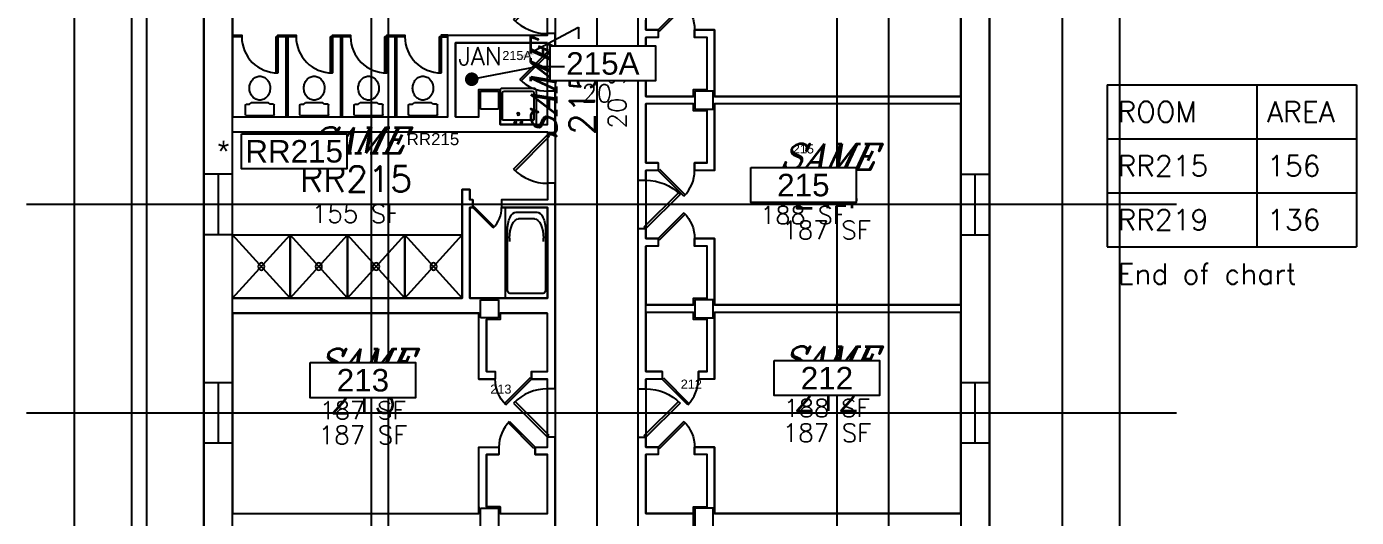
# Model space of a CAD drawing. Header units: inches. Extents: x 3065842 to 3066160, y 1245237 to 1245511.
# Drawn here: x 3065940.2 to 3066013.6, y 1245395.1 to 1245422.2 of the extents above; entities that cross this region are included whole.
import ezdxf
from ezdxf import colors
from ezdxf.entities.mleader import LeaderData, LeaderLine
from ezdxf.enums import TextEntityAlignment as Align
from ezdxf.math import Vec2, Vec3

# ---------------------------------------------------------------- set-up
doc = ezdxf.new("R2010")
doc.units = ezdxf.units.IN
doc.header["$MEASUREMENT"] = 0
doc.set_wipeout_variables(frame=1)
for name, color, linetype in [('A-ANNO-RMNO', 4, 'Continuous'), ('A-ANNO-RMNO-OLD', 4, 'Continuous'), ('A-ANNO-RMSF', 4, 'Continuous'), ('A-DOOR', 2, 'Continuous'), ('A-FLOR-TPTN', 3, 'Continuous'), ('A-GLAZ', 2, 'Continuous'), ('A-SPAC-ANOT', 7, 'Continuous'), ('A-SPAC-GROS', 6, 'Continuous'), ('A-SPAC-PPLN-AREA', 3, 'Continuous'), ('A-SPAC-RMBX', 4, 'Continuous'), ('A-SPAC-RMDR', 7, 'Continuous'), ('A-SPAC-RMNO', 4, 'Continuous'), ('A-SPAC-RMTW', 4, 'Continuous'), ('A-SPAC-WPBX', 4, 'Continuous'), ('A-WALL', 7, 'Continuous'), ('P-FIXT', 3, 'Continuous'), ('S-COLS', 5, 'Continuous'), ('S-GRID', 1, 'Continuous')]:
    doc.layers.add(name, color=color, linetype=linetype)
doc.styles.add('FAI1', font='arial.ttf')
doc.styles.add('RMTAG-OLDNUM', font='complex.shx', dxfattribs={"oblique": 25, "height": 17})
doc.styles.add('RMTAG-RMNUM', font='simplex', dxfattribs={"height": 17})
doc.styles.add('RMTAG-SQFT', font='simplex', dxfattribs={"height": 12})
doc.styles.add('ROMANS', font='romans.shx')
doc.styles.add('SIMPLEX', font='simplex')
doc.styles.get("Standard").update_dxf_attribs({"font": 'arial.ttf'})

# ---------------------------------------------------------------- blocks, each defined once
blk = doc.blocks.new('AB141')
for p, q in [((1, 0.5), (0, 0.5)), ((0, 0.5), (0, -0.5)), ((0.743209, 0.45), (0.104929, 0.45)), ((1, -0.5), (1, 0.5)), ((0.05, 0.395071), (0.05, -0.395071)), ((0.624759, 0.4), (0.660817, 0.4)), ((0.874759, 0.186058), (0.874759, -0.186058)), ((0.95, -0.243209), (0.95, 0.243209)), ((0.660817, -0.4), (0.624759, -0.4)), ((0, -0.5), (1, -0.5)), ((0.104929, -0.45), (0.743209, -0.45))]:
    blk.add_line(p, q)
for centre, radius, start, end in [((0.104929, 0.395071), 0.054929, 90, 180), ((0.743209, 0.243209), 0.206791, 0, 90), ((0.660817, 0.186058), 0.213942, 0, 90), ((0.660817, -0.186058), 0.213942, 270, 0), ((0.743209, -0.243209), 0.206791, 270, 0), ((0.104929, -0.395071), 0.054929, 180, 270)]:
    blk.add_arc(centre, radius, start, end)
blk = doc.blocks.new('AH13A')
for p, q in [((1, 0.496), (0, 0.496)), ((0, 0.496), (0, -0.504)), ((0, -0.504), (1, 0.496)), ((1, -0.504), (0, 0.496)), ((1, -0.504), (1, 0.496)), ((0, -0.504), (1, -0.504))]:
    blk.add_line(p, q)
blk.add_circle((0.5, -0.004), 0.056)
blk = doc.blocks.new('AB13B')
for p, q in [((0.933, 0.5), (0, 0.5)), ((0, 0.5), (0, -0.5)), ((0.867, 0.433), (0.117, 0.433)), ((0.117, 0.433), (0.117, -0.433)), ((0.917, -0.383), (0.917, 0.383)), ((1, -0.433), (1, 0.433)), ((0, -0.5), (0.933, -0.5)), ((0.117, -0.433), (0.867, -0.433))]:
    blk.add_line(p, q)
for centre in [(0.067, 0.083), (0.283, 0), (0.067, -0.083)]:
    blk.add_circle(centre, 0.0333)
for centre, radius, start, end in [((0.867, 0.383), 0.05, 0, 90), ((0.933, 0.433), 0.0667, 0, 90), ((0.867, -0.383), 0.05, 270, 0), ((0.933, -0.433), 0.0667, 270, 0)]:
    blk.add_arc(centre, radius, start, end)
blk.add_point((0.117, 0))
blk = doc.blocks.new('AD131')
for p, q in [((0.03333, -0.475023), (0.03333, 0.475023)), ((0.05833, 0.500023), (0.298978, 0.500023)), ((0.323978, 0.475023), (0.323978, 0.362171)), ((0.323978, 0.362171), (0.354249, 0.298611)), ((0.354249, 0.298611), (0.354249, -0.298611)), ((0.323978, -0.362171), (0.354249, -0.298611)), ((0.05833, -0.500023), (0.298978, -0.500023)), ((0.323978, -0.475023), (0.323978, -0.362171))]:
    blk.add_line(p, q)
blk.add_lwpolyline([(1.033321, -0.002131, 0.084445), (1.00948, 0.138025, 0.091522), (0.944276, 0.252035, 0.103706), (0.835094, 0.337134, 0.134256), (0.729302, 0.357313, 0.114344), (0.615596, 0.330966, 0.103706), (0.514328, 0.252035, 0.091522), (0.449124, 0.138025, 0.084445), (0.425283, -0.002131, 0.084445), (0.449124, -0.142287, 0.091522), (0.514328, -0.256296, 0.103706), (0.615596, -0.335228, 0.114344), (0.729302, -0.361575, 0.114344), (0.843008, -0.335228, 0.103706), (0.944276, -0.256296, 0.091522), (1.00948, -0.142287, 0.084445)], format="xyb", close=True)
for centre, start, end in [((0.05833, 0.475023), 90, 180), ((0.298978, 0.475023), 0, 90), ((0.05833, -0.475023), 180, 270), ((0.298978, -0.475023), 270, 0)]:
    blk.add_arc(centre, 0.025, start, end)
blk = doc.blocks.new('AE141')
for p, q in [((0.5, 0), (0.451, 0)), ((0.451, 0), (0.451, -1)), ((0.5, -1), (0.451, -1))]:
    blk.add_line(p, q)
blk.add_arc((0.5, 0), 1, 180, 270)
at = {"linetype": 'Continuous'}
for points in [[(0.451, 0), (0.451, -1), (0.451, -1, 1), (0.451, 0, 1)], [(0.5, 0, 1), (0.5, -1, 1), (0.451, -1, 1), (0.451, 0, 1)], [(0.5, 0), (0.5, 0, 1), (0.451, 0, 1), (0.451, 0)], [(0.5, 0), (0.5, -1), (0.451, -0.999), (0.451, 0)], [(0.5, 0), (0.5, -1), (0.5, -1, 1), (0.5, 0, 1)], [(0.5, -1), (0.5, -1, 1), (0.451, -1, 1), (0.451, -0.999)]]:
    blk.add_3dface(points, dxfattribs=at)
blk = doc.blocks.new('RMTAG3')
at = {"layer": 'A-ANNO-RMNO', "style": 'RMTAG-RMNUM'}
blk.add_attdef('ROOM#', text='', height=17, dxfattribs=at).set_placement((0, 0), align=Align.BOTTOM_CENTER)
at = {"layer": 'A-ANNO-RMNO-OLD', "style": 'RMTAG-OLDNUM', "oblique": 25}
blk.add_attdef('OLDROOM#', text='', height=17, dxfattribs=at).set_placement((0, 25.53), align=Align.BOTTOM_CENTER)
at = {"layer": 'A-ANNO-RMSF', "style": 'RMTAG-SQFT'}
blk.add_attdef('SQ-FT', text='', height=12, dxfattribs=at).set_placement((0, -19.01), align=Align.BOTTOM_CENTER)
blk = doc.blocks.new('AWI002')
blk.add_line((-0.5, -1), (0.5, -1))
blk = doc.blocks.new('ADO001')
for p, q in [((0.207106, 0.707105), (-0.499999, 0)), ((-0.465625, -0.034373), (0.240643, 0.671896)), ((-0.499999, 0), (-0.465625, -0.034373))]:
    blk.add_line(p, q)
blk.add_arc((-0.499999, 0), 0.999997, 0, 45)
blk = doc.blocks.new('ADO101')
for p, q in [((0.465624, -0.034373), (-0.240645, 0.671896)), ((-0.207108, 0.707105), (0.499997, 0)), ((0.499997, 0), (0.465624, -0.034373))]:
    blk.add_line(p, q)
blk.add_arc((0.499997, 0), 0.999997, 135, 180)
blk = doc.blocks.new('FMGRM1')
at = {"style": 'FAI1'}
for tag, p in [('DATA1', (0, -0.2836)), ('DATA2', (0, -0.443)), ('DATA3', (0, -0.6024)), ('DATA4', (0, -0.7618)), ('DATA5', (0, -0.9213))]:
    blk.add_attdef(tag, text='', height=0.1172, dxfattribs=at).set_placement(p, align=Align.CENTER)
at = {"layer": 'A-SPAC-RMDR', "style": 'FAI1'}
blk.add_attdef('RMDOOR', text='', height=0.08, dxfattribs=at).set_placement((0, 0.2569), align=Align.MIDDLE)
at = {"layer": 'A-SPAC-RMNO', "style": 'FAI1'}
blk.add_attdef('RMNUMB', text='', height=0.16, dxfattribs=at).set_placement((0, 0), align=Align.MIDDLE)
at = {"linetype": 'Continuous'}
blk.add_wipeout([(-0.375, -0.125), (0.375, -0.125), (0.375, 0.125), (-0.375, 0.125)], dxfattribs=at).dxf.layer = 'A-SPAC-WPBX'
at = {"layer": 'A-SPAC-RMBX', "linetype": 'Continuous'}
blk.add_lwpolyline([(-0.375, 0.125), (0.375, 0.125), (0.375, -0.125), (-0.375, -0.125)], close=True, dxfattribs=at)
blk = doc.blocks.new('_Dot')
at = {"color": 0, "linetype": 'ByBlock', "lineweight": -2}
blk.add_line((-0.5, 0), (-1, 0), dxfattribs=at)
at = {"color": 0, "linetype": 'ByBlock', "const_width": 0.5}
blk.add_lwpolyline([(-0.25, 0, 1), (0.25, 0, 1)], format="xyb", close=True, dxfattribs=at)
blk = doc.blocks.new('SEECHART')
blk.add_text('*', height=0.15).set_placement((0, 0), align=Align.MIDDLE_CENTER)
blk = doc.blocks.new('S-340-02-DWG-BAS', base_point=(0, 0, -24))
at = {"layer": 'A-ANNO-RMNO'}
for p, q in [((1157.61, 1728.73), (1187.84, 1744.97)), ((1187.84, 1744.97), (1187.84, 1737.16))]:
    blk.add_line(p, q, dxfattribs=at)
blk.add_solid([(1158.56, 1726.96), (1156.67, 1730.49), (1147.04, 1723.05)], dxfattribs=at)
at = {"layer": 'A-FLOR-TPTN'}
for points in [[(958.99, 1739.63), (964.99, 1739.63), (964.99, 1738.63), (958.99, 1738.63)], [(994.49, 1685.63), (994.49, 1738.63), (988.99, 1738.63), (988.99, 1739.63), (1000.99, 1739.63), (1000.99, 1738.63), (995.49, 1738.63), (995.49, 1685.63), (994.49, 1685.63)], [(1030.49, 1685.63), (1030.49, 1738.63), (1024.99, 1738.63), (1024.99, 1739.63), (1036.99, 1739.63), (1036.99, 1738.63), (1031.49, 1738.63), (1031.49, 1685.63), (1030.49, 1685.63)], [(1066.49, 1685.63), (1066.49, 1738.63), (1060.99, 1738.63), (1060.99, 1739.63), (1072.99, 1739.63), (1072.99, 1738.63), (1067.49, 1738.63), (1067.49, 1685.63), (1066.49, 1685.63)], [(1101.5, 1739.63), (1096.99, 1739.63), (1096.99, 1738.63), (1101.5, 1738.63)]]:
    blk.add_lwpolyline(points, dxfattribs=at)
at = {"layer": 'A-GLAZ'}
for p, q in [((940, 1607.63), (940, 1647.63)), ((959, 1607.63), (959, 1647.63)), ((1441, 1647.63), (1441, 1607.63)), ((1460, 1647.63), (1460, 1607.63)), ((940, 1469.63), (940, 1509.63)), ((959, 1469.63), (959, 1509.63)), ((1441, 1509.63), (1441, 1469.63)), ((1460, 1509.63), (1460, 1469.63))]:
    blk.add_line(p, q, dxfattribs=at)
at = {"layer": 'A-SPAC-ANOT'}
for p, q in [((1537.81, 1706.81), (1702.81, 1706.81)), ((1537.81, 1706.81), (1537.81, 1599.56)), ((1636.81, 1706.81), (1636.81, 1599.56)), ((1702.81, 1706.81), (1702.81, 1599.56)), ((1537.81, 1671.06), (1702.81, 1671.06)), ((1537.81, 1635.31), (1702.81, 1635.31)), ((1537.81, 1599.56), (1702.81, 1599.56))]:
    blk.add_line(p, q, dxfattribs=at)
at = {"layer": 'A-SPAC-PPLN-AREA'}
for points in [[(1177, 2612.63), (1172.5, 2612.63), (1172.5, 870.63), (1227.5, 870.63), (1227.5, 2612.63), (1223, 2612.63)], [(1076, 1851.63), (959, 1851.63), (959, 1685.63), (1101.5, 1685.63), (1101.5, 1739.63), (1167.5, 1739.63), (1167.5, 1773.63), (1122, 1773.63), (1122, 1851.63), (1118, 1851.63)], [(1167.5, 1734.63), (1106.5, 1734.63), (1106.5, 1685.63), (1122, 1685.63), (1122, 1703.63), (1136, 1703.63), (1136, 1680.63), (1167.5, 1680.63)], [(1441, 1694.13), (1278, 1694.13), (1278, 1650.13), (1264.75, 1650.13), (1264.75, 1655.13), (1273, 1655.13), (1273, 1689.63), (1264, 1689.63), (1264, 1694.13), (1232.5, 1694.13), (1232.5, 1655.13), (1240.75, 1655.13), (1240.75, 1650.13), (1232.5, 1650.13), (1232.5, 1605.13), (1240.75, 1605.13), (1240.75, 1600.13), (1232.5, 1600.13), (1232.5, 1561.13), (1264, 1561.13), (1264, 1565.63), (1273, 1565.63), (1273, 1600.13), (1264.75, 1600.13), (1264.75, 1605.13), (1278, 1605.13), (1278, 1561.13), (1441, 1561.13)], [(959, 1675.63), (1167.5, 1675.63), (1167.5, 1630.63), (1137, 1630.63), (1137, 1625.63), (1167.5, 1625.63), (1167.5, 1565.63), (1116, 1565.63), (1116, 1625.63), (1118, 1625.63), (1118, 1630.63), (1116, 1630.63), (1116, 1637.51), (1111, 1637.51), (1111, 1565.63), (959, 1565.63)], [(1167.5, 1555.63), (1136, 1555.63), (1136, 1551.63), (1127, 1551.63), (1127, 1517.13), (1132.75, 1517.13), (1132.75, 1512.13), (1122, 1512.13), (1122, 1555.63), (959, 1555.63), (959, 1423.13), (1122, 1423.13), (1122, 1467.13), (1135.25, 1467.13), (1135.25, 1462.13), (1127, 1462.13), (1127, 1427.63), (1136, 1427.63), (1136, 1423.13), (1167.5, 1423.13), (1167.5, 1462.13), (1159.25, 1462.13), (1159.25, 1467.13), (1167.5, 1467.13), (1167.5, 1512.13), (1156.75, 1512.13), (1156.75, 1517.13), (1167.5, 1517.13)], [(1441, 1556.13), (1278, 1556.13), (1278, 1512.13), (1267.25, 1512.13), (1267.25, 1517.13), (1273, 1517.13), (1273, 1551.63), (1264, 1551.63), (1264, 1556.13), (1232.5, 1556.13), (1232.5, 1517.13), (1243.25, 1517.13), (1243.25, 1512.13), (1232.5, 1512.13), (1232.5, 1467.13), (1240.75, 1467.13), (1240.75, 1462.13), (1232.5, 1462.13), (1232.5, 1423.13), (1264, 1423.13), (1264, 1427.63), (1273, 1427.63), (1273, 1462.13), (1264.75, 1462.13), (1264.75, 1467.13), (1278, 1467.13), (1278, 1423.13), (1441, 1423.13)]]:
    blk.add_lwpolyline(points, close=True, dxfattribs=at)
blk.add_lwpolyline([(1232.5, 1788.13), (1232.5, 1743.13), (1240.75, 1743.13), (1240.75, 1738.13), (1232.5, 1738.13), (1232.5, 1699.13), (1264, 1699.13), (1264, 1703.63), (1273, 1703.63), (1273, 1738.13), (1264.75, 1738.13), (1264.75, 1743.13), (1278, 1743.13), (1278, 1699.13), (1441, 1699.13), (1441, 1832.13)], dxfattribs=at)
at = {"layer": 'A-WALL'}
for p, q in [((940, 867.63), (940, 2680.63)), ((1460, 2680.63), (1460, 773.63)), ((959, 870.63), (959, 2661.63)), ((1441, 2661.44), (1441, 760.63)), ((1227.5, 1643.63), (1227.5, 1749.63)), ((1232.5, 1743.13), (1232.5, 1749.63)), ((1240.75, 1743.13), (1232.5, 1743.13)), ((1240.75, 1743.13), (1240.75, 1738.13)), ((1278, 1743.13), (1264.75, 1743.13)), ((1264.75, 1743.13), (1264.75, 1738.13)), ((1278, 1699.13), (1278, 1743.13)), ((1101.5, 1739.63), (1167.5, 1739.63)), ((1101.5, 1685.63), (1101.5, 1739.63)), ((1106.5, 1734.63), (1167.5, 1734.63)), ((1106.5, 1685.63), (1106.5, 1734.63)), ((1167.5, 1739.63), (1167.5, 1740.63)), ((1172.5, 1740.63), (1167.5, 1740.63)), ((1167.5, 1728.61), (1167.5, 1734.63)), ((1172.5, 1728.61), (1172.5, 1740.63)), ((1232.5, 1699.13), (1232.5, 1738.13)), ((1240.75, 1738.13), (1232.5, 1738.13)), ((1273, 1738.13), (1264.75, 1738.13)), ((1273, 1703.63), (1273, 1738.13)), ((1172.5, 1728.61), (1167.5, 1728.61)), ((1122, 1685.63), (1122, 1703.63)), ((1122, 1703.63), (1136, 1703.63)), ((1136, 1703.63), (1136, 1680.63)), ((1167.5, 1680.63), (1167.5, 1702.61)), ((1172.5, 1702.61), (1167.5, 1702.61)), ((1172.5, 1673.63), (1172.5, 1702.61)), ((1264, 1699.13), (1232.5, 1699.13)), ((1264, 1703.63), (1273, 1703.63)), ((1264, 1699.13), (1264, 1703.63)), ((1278, 1703.63), (1278, 1699.13)), ((1441, 1699.13), (1278, 1699.13)), ((1232.5, 1655.13), (1232.5, 1694.13)), ((1264, 1694.13), (1232.5, 1694.13)), ((1264, 1689.63), (1264, 1694.13)), ((1441, 1694.13), (1278, 1694.13)), ((1278, 1650.13), (1278, 1694.13)), ((1278, 1694.13), (1278, 1689.63)), ((959, 1685.63), (1101.5, 1685.63)), ((1106.5, 1685.63), (1122, 1685.63)), ((1273, 1689.63), (1264, 1689.63)), ((1273, 1655.13), (1273, 1689.63)), ((959, 1675.63), (1167.5, 1675.63)), ((1136, 1680.63), (1167.5, 1680.63)), ((1167.5, 1675.63), (1167.5, 1673.63)), ((1172.5, 1673.63), (1167.5, 1673.63)), ((1240.75, 1655.13), (1232.5, 1655.13)), ((1240.75, 1655.13), (1240.75, 1650.13)), ((1273, 1655.13), (1264.75, 1655.13)), ((1264.75, 1655.13), (1264.75, 1650.13)), ((959, 1647.63), (940, 1647.63)), ((1240.75, 1650.13), (1232.5, 1650.13)), ((1232.5, 1643.63), (1232.5, 1650.13)), ((1278, 1650.13), (1264.75, 1650.13)), ((1441, 1647.63), (1460, 1647.63)), ((1111, 1565.63), (1111, 1637.51)), ((1111, 1637.51), (1116, 1637.51)), ((1116, 1637.51), (1116, 1630.63)), ((1167.5, 1641.63), (1167.5, 1630.63)), ((1172.5, 1641.63), (1167.5, 1641.63)), ((1172.5, 1505.63), (1172.5, 1641.63)), ((1227.5, 1643.63), (1232.5, 1643.63)), ((1118, 1630.63), (1116, 1630.63)), ((1118, 1630.63), (1118, 1625.63)), ((1167.5, 1630.63), (1137, 1630.63)), ((1137, 1630.63), (1137, 1625.63)), ((1116, 1625.63), (1116, 1565.63)), ((1118, 1625.63), (1116, 1625.63)), ((1167.5, 1625.63), (1137, 1625.63)), ((1167.5, 1565.63), (1167.5, 1625.63)), ((1227.5, 1611.63), (1232.5, 1611.63)), ((1227.5, 1505.63), (1227.5, 1611.63)), ((1232.5, 1605.13), (1232.5, 1611.63)), ((959, 1607.63), (940, 1607.63)), ((1240.75, 1605.13), (1232.5, 1605.13)), ((1240.75, 1605.13), (1240.75, 1600.13)), ((1278, 1605.13), (1264.75, 1605.13)), ((1264.75, 1605.13), (1264.75, 1600.13)), ((1278, 1561.13), (1278, 1605.13)), ((1441, 1607.63), (1460, 1607.63)), ((1232.5, 1517.13), (1232.5, 1600.13)), ((1240.75, 1600.13), (1232.5, 1600.13)), ((1273, 1600.13), (1264.75, 1600.13)), ((1273, 1565.63), (1273, 1600.13)), ((959, 1565.63), (1111, 1565.63)), ((1116, 1565.63), (1167.5, 1565.63)), ((1264, 1561.13), (1232.5, 1561.13)), ((1264, 1565.63), (1273, 1565.63)), ((1264, 1561.13), (1264, 1565.63)), ((1278, 1565.63), (1278, 1561.13)), ((1441, 1561.13), (1278, 1561.13)), ((959, 1555.63), (1122, 1555.63)), ((1122, 1551.63), (1122, 1555.63)), ((1122, 1512.13), (1122, 1555.63)), ((1136, 1551.63), (1127, 1551.63)), ((1127, 1517.13), (1127, 1551.63)), ((1136, 1555.63), (1136, 1551.63)), ((1136, 1555.63), (1167.5, 1555.63)), ((1167.5, 1517.13), (1167.5, 1555.63)), ((1264, 1556.13), (1232.5, 1556.13)), ((1264, 1551.63), (1264, 1556.13)), ((1273, 1551.63), (1264, 1551.63)), ((1273, 1517.13), (1273, 1551.63)), ((1441, 1556.13), (1278, 1556.13)), ((1278, 1512.13), (1278, 1556.13)), ((1278, 1556.13), (1278, 1551.63)), ((1127, 1517.13), (1132.75, 1517.13)), ((1132.75, 1517.13), (1132.75, 1512.13)), ((1156.75, 1517.13), (1156.75, 1512.13)), ((1156.75, 1517.13), (1167.5, 1517.13)), ((1243.25, 1517.13), (1232.5, 1517.13)), ((1243.25, 1517.13), (1243.25, 1512.13)), ((1273, 1517.13), (1267.25, 1517.13)), ((1267.25, 1517.13), (1267.25, 1512.13)), ((959, 1509.63), (940, 1509.63)), ((1122, 1512.13), (1132.75, 1512.13)), ((1156.75, 1512.13), (1167.5, 1512.13)), ((1167.5, 1505.63), (1167.5, 1512.13)), ((1172.5, 1505.63), (1167.5, 1505.63)), ((1227.5, 1505.63), (1232.5, 1505.63)), ((1232.5, 1505.63), (1232.5, 1512.13)), ((1243.25, 1512.13), (1232.5, 1512.13)), ((1278, 1512.13), (1267.25, 1512.13)), ((1460, 1509.63), (1441, 1509.63)), ((1172.5, 1473.63), (1167.5, 1473.63)), ((1167.5, 1467.13), (1167.5, 1473.63)), ((1172.5, 1367.63), (1172.5, 1473.63)), ((1227.5, 1473.63), (1232.5, 1473.63)), ((1227.5, 1367.63), (1227.5, 1473.63)), ((1232.5, 1467.13), (1232.5, 1473.63)), ((959, 1469.63), (940, 1469.63)), ((1122, 1423.13), (1122, 1467.13)), ((1122, 1467.13), (1135.25, 1467.13)), ((1127, 1427.63), (1127, 1462.13)), ((1127, 1462.13), (1135.25, 1462.13)), ((1135.25, 1467.13), (1135.25, 1462.13)), ((1159.25, 1467.13), (1159.25, 1462.13)), ((1159.25, 1467.13), (1167.5, 1467.13)), ((1159.25, 1462.13), (1167.5, 1462.13)), ((1167.5, 1423.13), (1167.5, 1462.13)), ((1240.75, 1467.13), (1232.5, 1467.13)), ((1232.5, 1423.13), (1232.5, 1462.13)), ((1240.75, 1462.13), (1232.5, 1462.13)), ((1240.75, 1467.13), (1240.75, 1462.13)), ((1278, 1467.13), (1264.75, 1467.13)), ((1264.75, 1467.13), (1264.75, 1462.13)), ((1273, 1462.13), (1264.75, 1462.13)), ((1273, 1427.63), (1273, 1462.13)), ((1278, 1423.13), (1278, 1467.13)), ((1460, 1469.63), (1441, 1469.63)), ((1122, 1427.63), (1122, 1423.13)), ((1136, 1427.63), (1127, 1427.63)), ((1136, 1423.13), (1136, 1427.63)), ((1264, 1413.63), (1264, 1427.63)), ((1264, 1427.63), (1273, 1427.63)), ((1278, 1427.63), (1278, 1423.13)), ((959, 1423.13), (1122, 1423.13)), ((1136, 1423.13), (1167.5, 1423.13)), ((1264, 1423.13), (1232.5, 1423.13)), ((1441, 1423.13), (1278, 1423.13))]:
    blk.add_line(p, q, dxfattribs=at)
at = {"layer": 'S-COLS'}
for p, q in [((1123, 1702.63), (1135, 1702.63)), ((1123, 1690.63), (1123, 1702.63)), ((1135, 1702.63), (1135, 1690.63)), ((1265, 1702.63), (1265, 1690.63)), ((1277, 1702.63), (1265, 1702.63)), ((1277, 1690.63), (1277, 1702.63)), ((1135, 1690.63), (1123, 1690.63)), ((1265, 1690.63), (1277, 1690.63)), ((1123, 1564.63), (1135, 1564.63)), ((1123, 1552.63), (1123, 1564.63)), ((1135, 1564.63), (1135, 1552.63)), ((1265, 1564.63), (1265, 1552.63)), ((1277, 1564.63), (1265, 1564.63)), ((1277, 1552.63), (1277, 1564.63)), ((1135, 1552.63), (1123, 1552.63)), ((1265, 1552.63), (1277, 1552.63)), ((1123, 1426.63), (1135, 1426.63)), ((1123, 1414.63), (1123, 1426.63)), ((1135, 1426.63), (1135, 1414.63)), ((1265, 1426.63), (1265, 1414.63)), ((1277, 1426.63), (1265, 1426.63)), ((1277, 1414.63), (1277, 1426.63))]:
    blk.add_line(p, q, dxfattribs=at)
at = {"layer": 'S-GRID'}
for p, q in [((854, 2788.63), (854, 313.23)), ((892, 2788.63), (892, 313.23)), ((902, 2788.63), (902, 313.23)), ((940, 2788.63), (940, 313.23)), ((1051, 376.63), (1051, 2788.63)), ((1200, 2788.63), (1200, 313.23)), ((1359, 2788.63), (1359, 313.23)), ((1393, 2788.63), (1393, 313.23)), ((1460, 2788.63), (1460, 313.23)), ((1508, 2788.63), (1508, 313.23)), ((1546, 2788.63), (1546, 313.23)), ((1062, 2680.63), (1062, 313.23)), ((1583.82, 1627.63), (822.6, 1627.63)), ((1583.82, 1489.63), (822.6, 1489.63))]:
    blk.add_line(p, q, dxfattribs=at)
at = {"layer": 'A-ANNO-RMNO', "rotation": 90}
blk.add_blockref('RMTAG3', (1204.05, 1702), dxfattribs=at).add_auto_attribs({'OLDROOM#': 'SAME', 'ROOM#': '215A', 'SQ-FT': '20 SF'})
at = {"layer": 'A-ANNO-RMNO'}
for p, values in [((1040.64, 1630.97), {'OLDROOM#': 'SAME', 'ROOM#': 'RR215', 'SQ-FT': '155 SF'}), ((1352.08, 1620.13), {'OLDROOM#': 'SAME', 'ROOM#': '214', 'SQ-FT': '187 SF'}), ((1045.22, 1484.52), {'OLDROOM#': 'SAME', 'ROOM#': '213', 'SQ-FT': '187 SF'}), ((1352.34, 1485.98), {'OLDROOM#': 'SAME', 'ROOM#': '212', 'SQ-FT': '187 SF'})]:
    blk.add_blockref('RMTAG3', p, dxfattribs=at).add_auto_attribs(values)
at = {"layer": 'A-DOOR', "zscale": 80}
for name, p, xscale, yscale, rotation in [('ADO101', (1167.5, 1756.63), 32, 32, 89.99999999999999), ('ADO101', (1167.5, 1715.61), 26, 26, 89.99999999999999), ('ADO101', (1167.5, 1657.63), 32, 32, 90), ('ADO101', (1252.75, 1650.13), 24, 24, 180), ('ADO001', (1232.5, 1627.63), -32, 32, 270), ('ADO101', (1127.5, 1625.63), 19, 19, 180), ('ADO101', (1144.75, 1512.13), -24, 24, 180), ('ADO001', (1167.5, 1489.63), 32, 32, 90.00000000000006), ('ADO001', (1232.5, 1489.63), -32, 32, 270), ('ADO101', (1255.25, 1512.13), 24, 24, 180)]:
    blk.add_blockref(name, p, dxfattribs=dict(at, xscale=xscale, yscale=yscale, rotation=rotation))
at = {"layer": 'A-DOOR', "yscale": 24, "zscale": 80}
for p, xscale in [((1252.75, 1743.13), -24), ((1252.75, 1605.13), -24), ((1147.25, 1467.13), 24), ((1252.75, 1467.13), -24)]:
    blk.add_blockref('ADO101', p, dxfattribs=dict(at, xscale=xscale))
at = {"layer": 'A-FLOR-TPTN', "xscale": 24, "yscale": 24, "zscale": 60, "rotation": 359.999157}
for p in [(976.99, 1738.63), (1012.99, 1738.63), (1048.99, 1738.63), (1084.99, 1738.63)]:
    blk.add_blockref('AE141', p, dxfattribs=at)
at = {"layer": 'A-GLAZ', "xscale": -40, "zscale": 36}
for p, yscale, rotation in [((940, 1627.63), 9.5, 90.00000000000006), ((1460, 1627.63), 9.501261, 270), ((940, 1489.63), 9.5, 90.00000000000006), ((1460, 1489.63), 9.501261, 270)]:
    blk.add_blockref('AWI002', p, dxfattribs=dict(at, yscale=yscale, rotation=rotation))
at = {"layer": 'A-SPAC-ANOT', "xscale": 93.5, "yscale": 93.5, "zscale": 93.5}
blk.add_blockref('SEECHART', (952.94, 1662.82), dxfattribs=at)
at = {"layer": 'P-FIXT'}
for name, p, xscale, yscale, zscale, rotation in [('AD131', (976.99, 1685.63), -26, 19, 12, 269.9999980000001), ('AD131', (1012.99, 1685.63), -26, 19, 12, 269.9999980000001), ('AD131', (1048.99, 1685.63), -26, 19, 12, 269.9999980000001), ('AD131', (1084.99, 1685.63), -26, 19, 12, 269.9999980000001), ('AB13B', (1148, 1680.63), -24, 24, 4, 270), ('AB141', (1153.5, 1565.63), -60, 28, 18, 270)]:
    blk.add_blockref(name, p, dxfattribs=dict(at, xscale=xscale, yscale=yscale, zscale=zscale, rotation=rotation))
at = {"layer": 'P-FIXT', "xscale": -38, "yscale": 42, "zscale": 72}
for p in [(997, 1586.79), (1035, 1586.79), (1073, 1586.79), (1111, 1586.79)]:
    blk.add_blockref('AH13A', p, dxfattribs=at)
at = {"layer": 'A-ANNO-RMNO', "style": 'SIMPLEX'}
blk.add_text('JAN', height=12, dxfattribs=at).set_placement((1108.44, 1719.76))
at = {"layer": 'A-SPAC-ANOT', "style": 'ROMANS'}
for s, p in [('ROOM', (1544.68, 1682.06)), ('AREA', (1643.68, 1682.06)), ('RR215', (1544.68, 1646.31)), ('156', (1643.68, 1646.31)), ('RR219', (1544.68, 1610.56)), ('136', (1643.68, 1610.56)), ('End of chart', (1544.68, 1574.81))]:
    blk.add_text(s, height=13.75, dxfattribs=at).set_placement(p)
at = {"layer": 'A-SPAC-RMTW'}
ref = blk.add_blockref('FMGRM1', (1204.05, 1720.94), dxfattribs=dict(at, xscale=93, yscale=93, zscale=93))
ref.add_attrib('RMNUMB', '215A', dxfattribs={"layer": 'A-SPAC-RMNO', "height": 14.88, "style": 'FAI1'}).set_placement((1204.05, 1720.94), align=Align.MIDDLE)
ref.add_attrib('RMDOOR', '215A', dxfattribs={"layer": 'A-SPAC-RMDR', "height": 5.995, "style": 'FAI1'}).set_placement((1147.28, 1726.18), align=Align.MIDDLE)
ref = blk.add_blockref('FMGRM1', (999.69, 1662.82), dxfattribs=dict(at, xscale=93, yscale=93, zscale=93))
ref.add_attrib('RMNUMB', 'RR215', dxfattribs={"layer": 'A-SPAC-RMNO', "height": 14.88, "style": 'FAI1'}).set_placement((999.69, 1662.82), align=Align.MIDDLE)
ref.add_attrib('RMDOOR', 'RR215', dxfattribs={"layer": 'A-SPAC-RMDR', "height": 8, "style": 'FAI1'}).set_placement((1091.59, 1670.87), align=Align.MIDDLE)
ref = blk.add_blockref('FMGRM1', (1336.75, 1640.48), dxfattribs=dict(at, xscale=93, yscale=93, zscale=93))
ref.add_attrib('RMNUMB', '215', dxfattribs={"layer": 'A-SPAC-RMNO', "height": 14.88, "style": 'FAI1'}).set_placement((1336.75, 1640.48), align=Align.MIDDLE)
ref.add_attrib('RMDOOR', '215', dxfattribs={"layer": 'A-SPAC-RMDR', "height": 5.995, "style": 'FAI1'}).set_placement((1336.75, 1664.37), align=Align.MIDDLE)
ref = blk.add_blockref('FMGRM1', (1045.22, 1511.38), dxfattribs=dict(at, xscale=93, yscale=93, zscale=93))
ref.add_attrib('RMNUMB', '213', dxfattribs={"layer": 'A-SPAC-RMNO', "height": 14.88, "style": 'FAI1'}).set_placement((1045.22, 1511.38), align=Align.MIDDLE)
ref.add_attrib('RMDOOR', '213', dxfattribs={"layer": 'A-SPAC-RMDR', "height": 5.995, "style": 'FAI1'}).set_placement((1136.52, 1505.48), align=Align.MIDDLE)
ref = blk.add_blockref('FMGRM1', (1352.34, 1512.84), dxfattribs=dict(at, xscale=93, yscale=93, zscale=93))
ref.add_attrib('RMNUMB', '212', dxfattribs={"layer": 'A-SPAC-RMNO', "height": 14.88, "style": 'FAI1'}).set_placement((1352.34, 1512.84), align=Align.MIDDLE)
ref.add_attrib('RMDOOR', '212', dxfattribs={"layer": 'A-SPAC-RMDR', "height": 5.995, "style": 'FAI1'}).set_placement((1262.59, 1508.82), align=Align.MIDDLE)
at = {"layer": 'A-SPAC-GROS'}
blk.add_lwpolyline([(1302, 403.63), (1302, 743.63), (1460, 743.63), (1460, 2680.63), (1359, 2680.63), (1359, 2788.63), (1085, 2788.63), (1085, 2680.63), (940, 2680.63), (940, 851.63), (1098, 851.63), (1098, 403.63)], close=True, dxfattribs=at)
at = {"layer": 'A-SPAC-ANOT', "style": 'ROMANS'}
for s, p in [('20 ', (1204.05, 1695.23)), ('188 SF', (1336.75, 1614.77)), ('187 SF', (1045.22, 1485.67)), ('188 SF', (1352.34, 1487.13))]:
    blk.add_text(s, height=11.688, dxfattribs=at).set_placement(p, align=Align.CENTER)
at = {"layer": 'A-SPAC-RMTW'}
ml = blk.add_multileader_mtext('Standard', dxfattribs=at)
ml.set_content('', color=256, style='SIMPLEX')
ml.set_leader_properties()
ml.set_arrow_properties(name='DOT')
ml.build(insert=Vec2(0, 0))
ml.multileader.update_dxf_attribs({"text_left_attachment_type": 2, "text_right_attachment_type": 2, "dogleg_length": 0.0938, "arrow_head_size": 9, "scale": 192})
ctx = ml.context
ctx.base_point, ctx.scale, ctx.char_height, ctx.arrow_head_size, ctx.landing_gap_size, ctx.plane_origin = Vec3(1178.59, 1718.99), 192, 18, 9, 6, Vec3(1117.25, 1710.48)
ctx.left_attachment, ctx.right_attachment = 2, 2
notes = []
notes.append((ctx, [(0, (1, 1, 0), (1160.59, 1718.99), (1, 0), 18, [(0, [(1117.25, 1710.48)], 0, [])])]))
ctx.mtext.insert, ctx.mtext.flow_direction = Vec3(1184.59, 1727.99), 5
for ctx, leaders in notes:
    for number, flags, end, landing, length, lines in leaders:
        leader = LeaderData()
        leader.index, (leader.has_last_leader_line, leader.has_dogleg_vector, leader.attachment_direction) = number, flags
        leader.last_leader_point, leader.dogleg_vector, leader.dogleg_length = Vec3(end), Vec3(landing), length
        for number, points, colour, breaks in lines:
            line = LeaderLine()
            line.index, line.vertices, line.color, line.breaks = number, Vec3.list(points), colors.encode_raw_color(colour), breaks
            leader.lines.append(line)
        ctx.leaders.append(leader)

msp = doc.modelspace()

# ---------------------------------------------------------------- block references
at = {"layer": 'Defpoints', "xscale": 0.08333333333333333, "yscale": 0.08333333333333333, "zscale": 0.08333333333333333}
msp.add_blockref('S-340-02-DWG-BAS', (3065871.685, 1245276.711, -2), dxfattribs=at)

doc.saveas('drawing.dxf')
